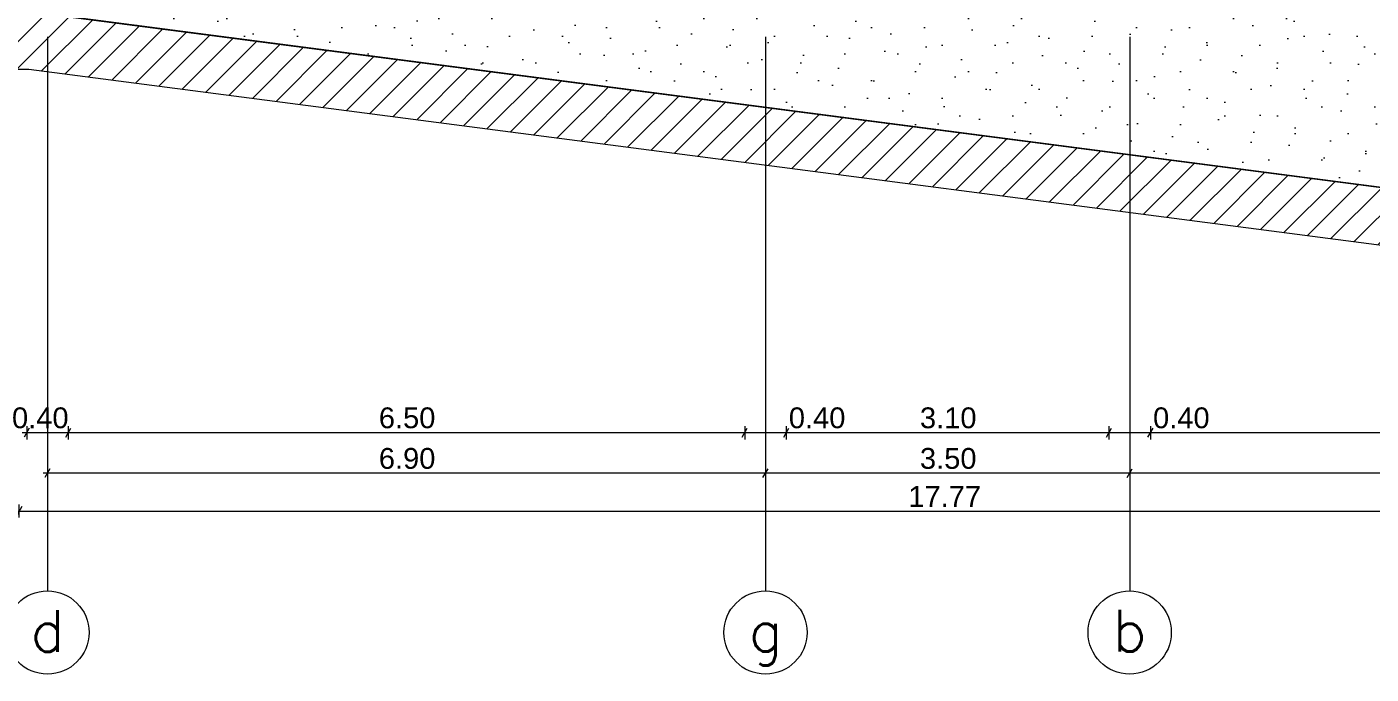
# Model space of a CAD drawing. Header units: millimetres. Extents: x 476244520 to 476657119, y 4620824743 to 4621446928.
# Drawn here: x 476553228 to 476566146, y 4621019597 to 4621025817 of the extents above; entities that cross this region are included whole.
import ezdxf

# ---------------------------------------------------------------- set-up
doc = ezdxf.new("R2010")
doc.units = ezdxf.units.MM
doc.header["$MEASUREMENT"] = 0
for name, color, linetype, lineweight in [('0_Pen_No__42_Pen_No__250_Pen_No__144', 144, 'Continuous', 0), ('2D Drafting - General_Pen_No__7_Pen_No__250', 7, 'Continuous', 0), ('2D Drafting - General_Pen_No__7_Pen_No__7', 7, 'Continuous', 0), ('a-iataki_Pen_No__5_Pen_No__5_Pen_No__142', 142, 'Continuous', 0), ('New_2D Drafting - General_Pen_No__30_Pen_No__9_Pen_No__9_Pen_No__42', 250, 'Continuous', 0), ('New_2D Drafting - General_Pen_No__30_Pen_No__9_Pen_No__9_Pen_No__7', 7, 'Continuous', 0), ('zoma_Pen_No__142', 142, 'Continuous', 0), ('zoma_Pen_No__5_Pen_No__144', 144, 'Continuous', 0)]:
    doc.layers.add(name, color=color, linetype=linetype, lineweight=lineweight)
doc.layers.add('zoma', color=7, linetype='Continuous')
doc.styles.add('GENERATED_STYLE_2', font='arial.ttf')
doc.dimstyles.new('GENERATED_STYLE__1', dxfattribs={"dimtxt": 200, "dimasz": 64.421331, "dimexe": 0.18, "dimexo": 3, "dimgap": 0.09, "dimtad": 1, "dimtih": 1, "dimtoh": 1, "dimlfac": 0.001, "dimzin": 0, "dimdsep": 46, "dimtxsty": 'GENERATED_STYLE_2', "dimblk": 'ARROWHEAD_2', "dimblk1": 'ARROWHEAD_2', "dimblk2": 'ARROWHEAD_2', "dimcen": 0.09, "dimclrd": 142, "dimclre": 142, "dimclrt": 142, "dimadec": 0, "dimazin": 0, "dimtfac": 1, "dimtdec": 4, "dimtmove": 0, "dimatfit": 3, "dimfxl": 1, "dimtolj": 1, "dimtzin": 0, "dimarcsym": 0})
doc.dimstyles.new('GENERATED_STYLE__2', dxfattribs={"dimtxt": 200, "dimasz": 64.421331, "dimexe": 0.18, "dimexo": 3, "dimgap": 0.09, "dimtad": 1, "dimtih": 1, "dimtoh": 1, "dimlfac": 0.001, "dimzin": 0, "dimdsep": 46, "dimtxsty": 'GENERATED_STYLE_2', "dimblk": 'ARROWHEAD_2', "dimblk1": 'ARROWHEAD_2', "dimblk2": 'ARROWHEAD_2', "dimcen": 0.09, "dimclrd": 142, "dimclre": 142, "dimclrt": 142, "dimadec": 0, "dimazin": 0, "dimtfac": 1, "dimtdec": 4, "dimtmove": 2, "dimatfit": 3, "dimfxl": 1, "dimtolj": 1, "dimtzin": 0, "dimarcsym": 0})

# ---------------------------------------------------------------- blocks, each defined once
blk = doc.blocks.new('*D4', base_point=(476844527, 4621385791))
at = {"layer": 'zoma_Pen_No__142', "color": 142, "linetype": 'Continuous', "lineweight": 0, "transparency": 16777216}
for p, q in [((476563801, 4621021485), (476563850, 4621021570)), ((476563826, 4621021591), (476563826, 4621021464)), ((476570725, 4621021527), (476563826, 4621021527)), ((476570701, 4621021485), (476570750, 4621021570)), ((476570725, 4621021591), (476570725, 4621021464)), ((476570767, 4621021527), (476570725, 4621021527))]:
    blk.add_line(p, q, dxfattribs=at)
at = {"layer": 'zoma_Pen_No__142', "color": 142, "lineweight": 0, "transparency": 16777216, "insert": (476567009, 4621021567), "char_height": 200, "attachment_point": 7, "style": 'GENERATED_STYLE_2'}
blk.add_mtext('\\A1;{\\pql;\\fArial CYR|b0|i0|c204|p34;6.90}', dxfattribs=at)
blk = doc.blocks.new('ARROWHEAD_2')
at = {"color": 0, "linetype": 'Continuous', "lineweight": 0}
for p, q in [((0, 0), (-1, 0)), ((-0.38, -0.66), (0.38, 0.66))]:
    blk.add_line(p, q, dxfattribs=at)
blk = doc.blocks.new('*D6', base_point=(476844527, 4621385791))
at = {"layer": 'zoma_Pen_No__142', "color": 142, "linetype": 'Continuous', "lineweight": 0, "transparency": 16777216}
for p, q in [((476560301, 4621021485), (476560350, 4621021570)), ((476560326, 4621021591), (476560326, 4621021464)), ((476563826, 4621021527), (476560326, 4621021527)), ((476563801, 4621021485), (476563850, 4621021570)), ((476563826, 4621021591), (476563826, 4621021464))]:
    blk.add_line(p, q, dxfattribs=at)
at = {"layer": 'zoma_Pen_No__142', "color": 142, "lineweight": 0, "transparency": 16777216, "insert": (476561810, 4621021567), "char_height": 200, "attachment_point": 7, "style": 'GENERATED_STYLE_2'}
blk.add_mtext('\\A1;{\\pql;\\fArial CYR|b0|i0|c204|p34;3.50}', dxfattribs=at)
blk = doc.blocks.new('*D7', base_point=(476844527, 4621385791))
at = {"layer": 'zoma_Pen_No__142', "color": 142, "linetype": 'Continuous', "lineweight": 0, "transparency": 16777216}
for p, q in [((476553426, 4621021527), (476553384, 4621021527)), ((476553450, 4621021570), (476553401, 4621021485)), ((476553426, 4621021591), (476553426, 4621021464)), ((476560326, 4621021527), (476553426, 4621021527)), ((476560301, 4621021485), (476560350, 4621021570)), ((476560326, 4621021591), (476560326, 4621021464))]:
    blk.add_line(p, q, dxfattribs=at)
at = {"layer": 'zoma_Pen_No__142', "color": 142, "lineweight": 0, "transparency": 16777216, "insert": (476556610, 4621021567), "char_height": 200, "attachment_point": 7, "style": 'GENERATED_STYLE_2'}
blk.add_mtext('\\A1;{\\pql;\\fArial CYR|b0|i0|c204|p34;6.90}', dxfattribs=at)
blk = doc.blocks.new('*D9', base_point=(476844527, 4621385791))
at = {"layer": 'zoma_Pen_No__142', "color": 142, "linetype": 'Continuous', "lineweight": 0, "transparency": 16777216}
for p, q in [((476564001, 4621021874), (476564050, 4621021959)), ((476564026, 4621021980), (476564026, 4621021853)), ((476570525, 4621021917), (476564026, 4621021917)), ((476570501, 4621021874), (476570550, 4621021959)), ((476570525, 4621021980), (476570525, 4621021853))]:
    blk.add_line(p, q, dxfattribs=at)
at = {"layer": 'zoma_Pen_No__142', "color": 142, "lineweight": 0, "transparency": 16777216, "char_height": 200, "attachment_point": 7, "style": 'GENERATED_STYLE_2'}
for s, insert in [('\\A1;{\\pql;\\fArial CYR|b0|i0|c204|p34;0.40}', (476564050, 4621021957)), ('\\A1;{\\pql;\\fArial CYR|b0|i0|c204|p34;6.50}', (476567009, 4621021957))]:
    blk.add_mtext(s, dxfattribs=dict(at, insert=insert))
blk = doc.blocks.new('*D10', base_point=(476844527, 4621385791))
at = {"layer": 'zoma_Pen_No__142', "color": 142, "linetype": 'Continuous', "lineweight": 0, "transparency": 16777216}
for p, q in [((476563602, 4621021874), (476563651, 4621021959)), ((476563626, 4621021980), (476563626, 4621021853)), ((476564026, 4621021917), (476563626, 4621021917)), ((476564001, 4621021874), (476564050, 4621021959)), ((476564026, 4621021980), (476564026, 4621021853))]:
    blk.add_line(p, q, dxfattribs=at)
blk = doc.blocks.new('*D11', base_point=(476844527, 4621385791))
at = {"layer": 'zoma_Pen_No__142', "color": 142, "linetype": 'Continuous', "lineweight": 0, "transparency": 16777216}
for p, q in [((476560501, 4621021874), (476560550, 4621021959)), ((476560526, 4621021980), (476560526, 4621021853)), ((476563626, 4621021917), (476560526, 4621021917)), ((476563602, 4621021874), (476563651, 4621021959)), ((476563626, 4621021980), (476563626, 4621021853))]:
    blk.add_line(p, q, dxfattribs=at)
at = {"layer": 'zoma_Pen_No__142', "color": 142, "lineweight": 0, "transparency": 16777216, "char_height": 200, "attachment_point": 7, "style": 'GENERATED_STYLE_2'}
for s, insert in [('\\A1;{\\pql;\\fArial CYR|b0|i0|c204|p34;0.40}', (476560550, 4621021957)), ('\\A1;{\\pql;\\fArial CYR|b0|i0|c204|p34;3.10}', (476561810, 4621021957))]:
    blk.add_mtext(s, dxfattribs=dict(at, insert=insert))
blk = doc.blocks.new('*D12', base_point=(476844527, 4621385791))
at = {"layer": 'zoma_Pen_No__142', "color": 142, "linetype": 'Continuous', "lineweight": 0, "transparency": 16777216}
for p, q in [((476560101, 4621021874), (476560150, 4621021959)), ((476560126, 4621021980), (476560126, 4621021853)), ((476560526, 4621021917), (476560126, 4621021917)), ((476560501, 4621021874), (476560550, 4621021959)), ((476560526, 4621021980), (476560526, 4621021853))]:
    blk.add_line(p, q, dxfattribs=at)
blk = doc.blocks.new('*D13', base_point=(476844527, 4621385791))
at = {"layer": 'zoma_Pen_No__142', "color": 142, "linetype": 'Continuous', "lineweight": 0, "transparency": 16777216}
for p, q in [((476553601, 4621021874), (476553650, 4621021959)), ((476553626, 4621021980), (476553626, 4621021853)), ((476560126, 4621021917), (476553626, 4621021917)), ((476560101, 4621021874), (476560150, 4621021959)), ((476560126, 4621021980), (476560126, 4621021853))]:
    blk.add_line(p, q, dxfattribs=at)
at = {"layer": 'zoma_Pen_No__142', "color": 142, "lineweight": 0, "transparency": 16777216, "insert": (476556610, 4621021957), "char_height": 200, "attachment_point": 7, "style": 'GENERATED_STYLE_2'}
blk.add_mtext('\\A1;{\\pql;\\fArial CYR|b0|i0|c204|p34;6.50}', dxfattribs=at)
blk = doc.blocks.new('*D14', base_point=(476844527, 4621385791))
at = {"layer": 'zoma_Pen_No__142', "color": 142, "linetype": 'Continuous', "lineweight": 0, "transparency": 16777216}
for p, q in [((476553226, 4621021917), (476553184, 4621021917)), ((476553250, 4621021959), (476553201, 4621021874)), ((476553226, 4621021980), (476553226, 4621021853)), ((476553626, 4621021917), (476553226, 4621021917)), ((476553601, 4621021874), (476553650, 4621021959)), ((476553626, 4621021980), (476553626, 4621021853))]:
    blk.add_line(p, q, dxfattribs=at)
at = {"layer": 'zoma_Pen_No__142', "color": 142, "lineweight": 0, "transparency": 16777216, "insert": (476553085, 4621021957), "char_height": 200, "attachment_point": 7, "style": 'GENERATED_STYLE_2'}
blk.add_mtext('\\A1;{\\pql;\\fArial CYR|b0|i0|c204|p34;0.40}', dxfattribs=at)
blk = doc.blocks.new('*D16', base_point=(476844527, 4621385791))
at = {"layer": 'zoma_Pen_No__142', "color": 142, "linetype": 'Continuous', "lineweight": 0, "transparency": 16777216}
for p, q in [((476553114, 4621021164), (476553155, 4621021164)), ((476553180, 4621021207), (476553131, 4621021122)), ((476553155, 4621021101), (476553155, 4621021228)), ((476553155, 4621021164), (476570925, 4621021164)), ((476570901, 4621021122), (476570950, 4621021207)), ((476570925, 4621021101), (476570925, 4621021228)), ((476570925, 4621021164), (476570967, 4621021164))]:
    blk.add_line(p, q, dxfattribs=at)
at = {"layer": 'zoma_Pen_No__142', "color": 142, "lineweight": 0, "transparency": 16777216, "insert": (476561698, 4621021204), "char_height": 200, "attachment_point": 7, "style": 'GENERATED_STYLE_2'}
blk.add_mtext('\\A1;{\\pql;\\fArial CYR|b0|i0|c204|p34;17.77}', dxfattribs=at)

msp = doc.modelspace()

# ---------------------------------------------------------------- hatches: boundary and pattern name
at = {"layer": '2D Drafting - General_Pen_No__7_Pen_No__7', "linetype": 'Continuous', "lineweight": 0}
h = msp.add_hatch(dxfattribs=at)
h.set_pattern_fill('MASONRY_BLOCK', style=0, pattern_type=2)
h.set_pattern_definition([(45, (476844527.15, 4621385791.04), (-127.27922, 127.27922), [])])
h.paths.add_polyline_path([(476544212.138, 4621025966.681), (476544212.138, 4621025409.695), (476553246.457, 4621025409.695), (476570925.527, 4621023110.182), (476576163.4, 4621023110.189), (476576163.4, 4621023667.311), (476570925.391, 4621023666.024), (476553225.73, 4621025966.681)])
at = {"layer": 'New_2D Drafting - General_Pen_No__30_Pen_No__9_Pen_No__9_Pen_No__42', "linetype": 'Continuous', "lineweight": 0}
h = msp.add_hatch(dxfattribs=at)
h.set_pattern_fill('CUT_STONE', color=250, style=0, pattern_type=2)
h.set_pattern_definition([(135, (476560325.7, 4621034975.24), (254.5584, 254.5584), [0, -240, 0, -360]), (70, (476559525.7, 4621034975.24), (-338.289, 123.127), [0, -176, 0, -304])])
h.paths.add_polyline_path([(476570925.391, 4621025966.024), (476553230.284, 4621025966.024), (476570925.391, 4621023666.024)])

# ---------------------------------------------------------------- linework, layer by layer
at = {"layer": '0_Pen_No__42_Pen_No__250_Pen_No__144', "color": 144, "linetype": 'Continuous', "lineweight": 0}
for centre in [(476553425.685, 4621019996.817), (476560325.686, 4621019996.817), (476563825.528, 4621019996.817)]:
    msp.add_circle(centre, 400, dxfattribs=at)
at = {"layer": '2D Drafting - General_Pen_No__7_Pen_No__250', "color": 7, "linetype": 'Continuous', "lineweight": 0, "flags": 128}
msp.add_lwpolyline([(476544212.138, 4621025966.681), (476544212.138, 4621025409.695), (476553246.457, 4621025409.695), (476570925.527, 4621023110.182), (476576163.4, 4621023110.189), (476576163.4, 4621023667.311), (476570925.391, 4621023666.024), (476553225.73, 4621025966.681)], close=True, dxfattribs=at)
at = {"layer": 'New_2D Drafting - General_Pen_No__30_Pen_No__9_Pen_No__9_Pen_No__7', "color": 7, "linetype": 'Continuous', "lineweight": 0, "flags": 128}
msp.add_lwpolyline([(476570925.391, 4621025966.024), (476553230.284, 4621025966.024), (476570925.391, 4621023666.024)], close=True, dxfattribs=at)
at = {"layer": 'zoma_Pen_No__5_Pen_No__144', "color": 144, "linetype": 'Continuous', "lineweight": 0}
for p, q in [((476553425.685, 4621025721.642), (476553425.685, 4621020396.817)), ((476560325.685, 4621025721.642), (476560325.685, 4621020396.817)), ((476563825.528, 4621025721.642), (476563825.528, 4621020396.817))]:
    msp.add_line(p, q, dxfattribs=at)

# ---------------------------------------------------------------- texts
at = {"layer": 'a-iataki_Pen_No__5_Pen_No__5_Pen_No__142', "color": 142, "linetype": 'Continuous', "lineweight": 0, "char_height": 400, "attachment_point": 3}
for s, insert in [('\\A1;{\\pqr;\\Ftxt.shx;d}', (476553589.811, 4621020212.07)), ('\\A1;{\\pqr;\\Ftxt.shx;b}', (476563989.528, 4621020213.27)), ('\\A1;{\\pqr;\\Ftxt.shx;g}', (476560489.686, 4621020213.27))]:
    msp.add_mtext(s, dxfattribs=dict(at, insert=insert))

# ---------------------------------------------------------------- dimensions: what is measured, and where the dimension line sits
at = {"layer": 'zoma', "color": 142, "linetype": 'Continuous', "lineweight": 0}
for base, p1, p2, dimstyle, picture, middle in [((476563626.233, 4621021916.552), (476564025.528, 4621046074.947), (476563626.233, 4621022226.391), 'GENERATED_STYLE__1', '*D10', (476564309.79, 4621022056.552)), ((476564025.528, 4621021916.552), (476570525.402, 4621046074.947), (476564025.528, 4621046074.947), 'GENERATED_STYLE__1', '*D9', (476567269.172, 4621022056.552)), ((476553425.685, 4621021527.138), (476560325.685, 4621022391.268), (476553425.685, 4621022692.709), 'GENERATED_STYLE__1', '*D7', (476556869.392, 4621021667.138)), ((476560325.685, 4621021527.138), (476563825.528, 4621021164.124), (476560325.685, 4621022391.268), 'GENERATED_STYLE__1', '*D6', (476562069.313, 4621021667.138)), ((476553225.685, 4621021916.552), (476553625.685, 4621022226.391), (476553225.685, 4621022226.391), 'GENERATED_STYLE__2', '*D14', (476553344.474, 4621022056.552)), ((476553625.685, 4621021916.552), (476560125.685, 4621022226.391), (476553625.685, 4621022226.391), 'GENERATED_STYLE__1', '*D13', (476556869.392, 4621022056.552)), ((476560125.685, 4621021916.552), (476560525.685, 4621022226.391), (476560125.685, 4621022226.391), 'GENERATED_STYLE__1', '*D12', (476560809.947, 4621022056.552)), ((476560525.685, 4621021916.552), (476563626.233, 4621022226.391), (476560525.685, 4621022226.391), 'GENERATED_STYLE__1', '*D11', (476562069.666, 4621022056.552)), ((476563825.528, 4621021527.138), (476570725.402, 4621021446.753), (476563825.528, 4621021164.124), 'GENERATED_STYLE__1', '*D4', (476567269.172, 4621021667.138))]:
    dim = msp.add_linear_dim(base=base, p1=p1, p2=p2, angle=180, dimstyle=dimstyle, dxfattribs=at)
    dim.commit()
    dim.dimension.update_dxf_attribs({"geometry": picture, "text_midpoint": middle, "dimtype": 160})
dim = msp.add_linear_dim(base=(476570925.402, 4621021164.124), p1=(476553155.324, 4621023635.849), p2=(476570925.402, 4621021916.552), dimstyle='GENERATED_STYLE__1', dxfattribs=at)
dim.commit()
dim.dimension.update_dxf_attribs({"geometry": '*D16', "text_midpoint": (476562034.421, 4621021304.124), "dimtype": 160})

doc.saveas('drawing.dxf')
